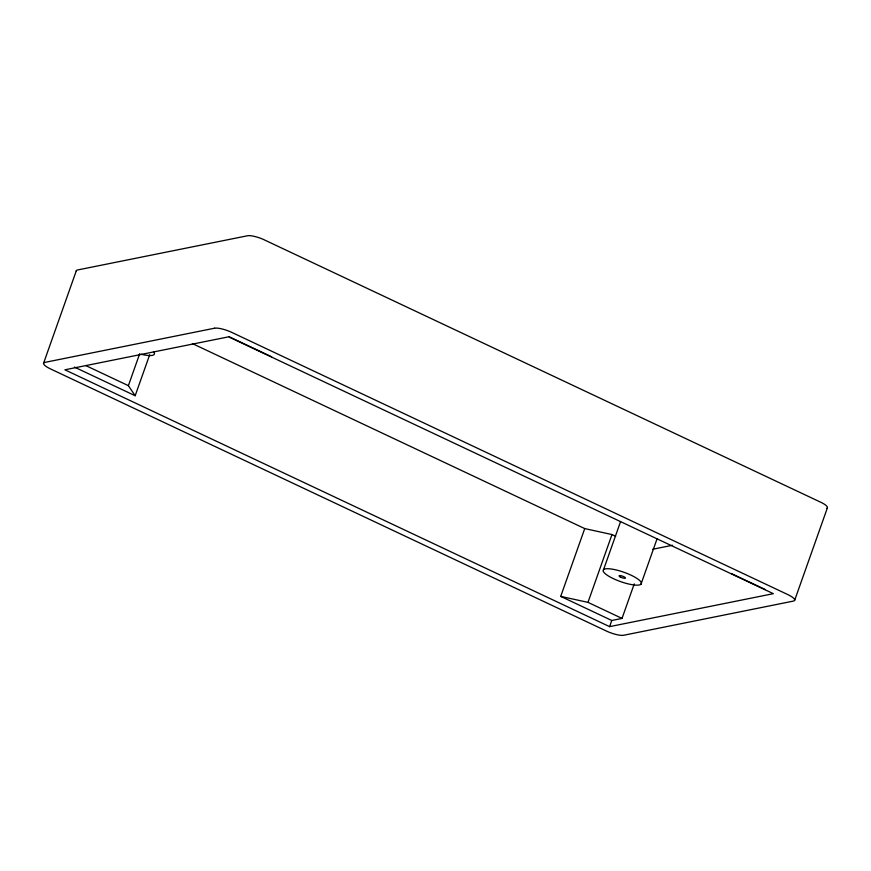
<?xml version="1.0" encoding="UTF-8"?>
<svg xmlns="http://www.w3.org/2000/svg" width="871" height="871" viewBox="0 0 871 871"><rect width="100%" height="100%" fill="white"/><g stroke="black" fill="none" stroke-linecap="round" stroke-linejoin="round"><path stroke-width="1.31" d="M43.583 363.218L76.321 270.75M149.67 354.802L135.168 395.739L128.385 385.657L139.708 353.67M634.251 583.875L622.025 618.421L611.79 620.479L560.717 596.395L584.735 528.588L611.986 534.554L615.634 536.275M560.717 596.395L587.979 602.362L611.986 534.554M603.559 569.645L620.577 521.587M609.602 626.641L773.35 593.674L228.648 336.827L64.9 369.805L609.602 626.641L611.79 620.479M640.98 584.234A20.24 4.965 19.5 0 0 616.439 570.015A20.24 4.965 19.5 0 0 609.384 576.569A20.24 4.965 19.5 0 0 640.98 584.234L657.104 538.703M794.679 600.25L827.417 507.782M652.662 549.263L672.564 545.257M229.106 336.739L271.665 356.805M731.259 573.51L765.304 589.569M192.393 343.588L584.735 528.588M85.826 365.591L128.385 385.657M587.979 602.362L622.025 618.421M74.383 367.072L135.168 395.739M826.71 508.435A13.49 3.31 19.5 0 0 821.974 502.817L262.966 239.231A13.49 3.31 19.5 0 0 248.159 235.638L77.029 270.086A13.49 3.31 19.5 0 0 76.3 271.197M153.525 351.753A20.24 4.965 19.5 0 1 141.113 354.257M214.549 328.215L44.954 362.369A13.49 3.31 19.5 0 0 50.453 368.89L606.499 631.083A13.49 3.31 19.5 0 0 623.701 635.253L793.296 601.11A13.49 3.31 19.5 0 0 787.798 594.577L231.751 332.384A13.49 3.31 19.5 0 0 214.549 328.215M620.185 576.907A3.375 0.827 19.5 0 0 625.4 578.137A3.375 0.827 19.5 0 0 621.219 575.764A3.375 0.827 19.5 0 0 620.185 576.907"/></g></svg>
